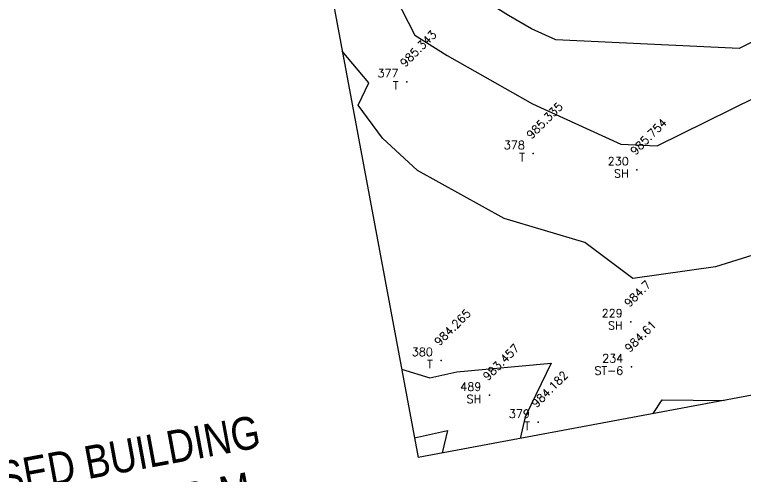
# Model space of a CAD drawing. Header units: metres. Extents: x 319894 to 3389272, y 120 to 6136017.
# Drawn here: x 320783.67 to 320805.95, y 3067846.36 to 3067860.45 of the extents above; entities that cross this region are included whole.
import ezdxf
from ezdxf.enums import TextEntityAlignment as Align

# ---------------------------------------------------------------- set-up
doc = ezdxf.new("R2010")
doc.units = ezdxf.units.M
doc.header["$MEASUREMENT"] = 0
for name, color, linetype in [('Contour', 254, 'Continuous'), ('Index_Contour', 8, 'Continuous'), ('Points', 7, 'Continuous'), ('Points-ELV', 6, 'Continuous'), ('Points-NUM', 4, 'Continuous'), ('Points-TXT', 3, 'Continuous'), ('SH', 7, 'Continuous'), ('ST-6', 7, 'Continuous'), ('T', 7, 'Continuous'), ('TEXT', 255, 'Continuous')]:
    doc.layers.add(name, color=color, linetype=linetype)
doc.layers.add('wall', color=4, linetype='Continuous', lineweight=30)
doc.styles.add('romans', font='romans.shx')
doc.styles.get("Standard").update_dxf_attribs({"font": 'arial.ttf'})

# ---------------------------------------------------------------- blocks, each defined once
blk = doc.blocks.new('POINTS')
at = {"layer": 'Points'}
blk.add_line((0, 0), (0, 0), dxfattribs=at)
blk.add_point((0, 0), dxfattribs=at)
at = {"layer": 'Points-ELV', "style": 'romans'}
blk.add_attdef('ELEV', text='', height=1, rotation=45, dxfattribs=at).set_placement((0, 0), align=Align.BOTTOM_LEFT)
at = {"layer": 'Points-NUM', "style": 'romans'}
blk.add_attdef('PTNUM', text='', height=1, dxfattribs=at).set_placement((0, 0), align=Align.BOTTOM_RIGHT)
at = {"layer": 'Points-TXT', "style": 'romans'}
blk.add_attdef('DESC', text='', height=1, dxfattribs=at).set_placement((0, 0), align=Align.BOTTOM_RIGHT)

msp = doc.modelspace()

# ---------------------------------------------------------------- linework, layer by layer
at = {"layer": 'Contour'}
for points in [[(320794.264, 3067862.967), (320795.877, 3067859.819), (320796.856, 3067859.202), (320799.462, 3067857.731), (320802.157, 3067856.499), (320803.261, 3067856.446), (320807.027, 3067858.304)], [(320807.614, 3067860.329), (320805.76, 3067859.414), (320800.169, 3067859.685), (320799.435, 3067860.02), (320798.726, 3067860.42), (320796.257, 3067861.975)], [(320795.471, 3067849.638), (320796.333, 3067849.365), (320797.158, 3067849.55), (320800.035, 3067849.816), (320799.262, 3067848.219), (320799.206, 3067848.047), (320799.086, 3067847.52)], [(320803.144, 3067848.277), (320803.409, 3067848.701), (320805.303, 3067848.679)], [(320795.863, 3067847.537), (320796.869, 3067847.762), (320796.712, 3067847.077)]]:
    msp.add_lwpolyline(points, dxfattribs=at)
at = {"layer": 'Index_Contour'}
msp.add_lwpolyline([(320808.488, 3067853.837), (320805.036, 3067852.753), (320802.515, 3067852.399), (320801.053, 3067853.502), (320798.601, 3067854.233), (320795.96, 3067855.696), (320794.892, 3067856.679), (320794.142, 3067857.69), (320794.471, 3067858.369), (320793.663, 3067859.333)], dxfattribs=at)
at = {"layer": 'wall'}
for points in [[(320782.078, 3067865.71), (320782.078, 3067865.71), (320792.125, 3067867.581), (320795.974, 3067846.939)], [(320782.078, 3067865.71), (320771.972, 3067863.826), (320777.563, 3067833.842), (320816.885, 3067841.175), (320815.144, 3067850.514), (320795.974, 3067846.939)]]:
    msp.add_lwpolyline(points, dxfattribs=at)

# ---------------------------------------------------------------- block references
at = {"layer": 'SH', "linetype": 'Continuous'}
ref = msp.add_blockref('POINTS', (320802.646, 3067855.716, 985.754), dxfattribs=at)
ref.add_attrib('PTNUM', '230', dxfattribs={"layer": 'Points-NUM', "height": 0.25, "style": 'romans'}).set_placement((320802.396, 3067855.778, 985.754), align=Align.BOTTOM_RIGHT)
ref.add_attrib('DESC', 'SH', dxfattribs={"layer": 'Points-TXT', "height": 0.25, "style": 'romans'}).set_placement((320802.396, 3067855.403, 985.754), align=Align.BOTTOM_RIGHT)
ref.add_attrib('ELEV', '985.754', dxfattribs={"layer": 'Points-ELV', "height": 0.25, "rotation": 45, "style": 'romans'}).set_placement((320802.646, 3067856.091, 985.754), align=Align.BOTTOM_LEFT)
ref = msp.add_blockref('POINTS', (320802.462, 3067851.079, 984.7), dxfattribs=at)
ref.add_attrib('PTNUM', '229', dxfattribs={"layer": 'Points-NUM', "height": 0.25, "style": 'romans'}).set_placement((320802.212, 3067851.141, 984.7), align=Align.BOTTOM_RIGHT)
ref.add_attrib('DESC', 'SH', dxfattribs={"layer": 'Points-TXT', "height": 0.25, "style": 'romans'}).set_placement((320802.212, 3067850.766, 984.7), align=Align.BOTTOM_RIGHT)
ref.add_attrib('ELEV', '984.7', dxfattribs={"layer": 'Points-ELV', "height": 0.25, "rotation": 45, "style": 'romans'}).set_placement((320802.462, 3067851.454, 984.7), align=Align.BOTTOM_LEFT)
ref = msp.add_blockref('POINTS', (320798.152, 3067848.837, 983.457), dxfattribs=at)
ref.add_attrib('PTNUM', '489', dxfattribs={"layer": 'Points-NUM', "height": 0.25, "style": 'romans'}).set_placement((320797.902, 3067848.899, 983.457), align=Align.BOTTOM_RIGHT)
ref.add_attrib('DESC', 'SH', dxfattribs={"layer": 'Points-TXT', "height": 0.25, "style": 'romans'}).set_placement((320797.902, 3067848.524, 983.457), align=Align.BOTTOM_RIGHT)
ref.add_attrib('ELEV', '983.457', dxfattribs={"layer": 'Points-ELV', "height": 0.25, "rotation": 45, "style": 'romans'}).set_placement((320798.152, 3067849.212, 983.457), align=Align.BOTTOM_LEFT)
at = {"layer": 'ST-6', "linetype": 'Continuous'}
ref = msp.add_blockref('POINTS', (320802.477, 3067849.703, 984.61), dxfattribs=at)
ref.add_attrib('PTNUM', '234', dxfattribs={"layer": 'Points-NUM', "height": 0.25, "style": 'romans'}).set_placement((320802.227, 3067849.765, 984.61), align=Align.BOTTOM_RIGHT)
ref.add_attrib('DESC', 'ST-6', dxfattribs={"layer": 'Points-TXT', "height": 0.25, "style": 'romans'}).set_placement((320802.227, 3067849.39, 984.61), align=Align.BOTTOM_RIGHT)
ref.add_attrib('ELEV', '984.61', dxfattribs={"layer": 'Points-ELV', "height": 0.25, "rotation": 45, "style": 'romans'}).set_placement((320802.477, 3067850.078, 984.61), align=Align.BOTTOM_LEFT)
at = {"layer": 'T', "linetype": 'Continuous'}
ref = msp.add_blockref('POINTS', (320795.627, 3067858.402, 985.343), dxfattribs=at)
ref.add_attrib('PTNUM', '377', dxfattribs={"layer": 'Points-NUM', "height": 0.25, "style": 'romans'}).set_placement((320795.377, 3067858.464, 985.343), align=Align.BOTTOM_RIGHT)
ref.add_attrib('DESC', 'T', dxfattribs={"layer": 'Points-TXT', "height": 0.25, "style": 'romans'}).set_placement((320795.377, 3067858.089, 985.343), align=Align.BOTTOM_RIGHT)
ref.add_attrib('ELEV', '985.343', dxfattribs={"layer": 'Points-ELV', "height": 0.25, "rotation": 45, "style": 'romans'}).set_placement((320795.627, 3067858.777, 985.343), align=Align.BOTTOM_LEFT)
ref = msp.add_blockref('POINTS', (320799.48, 3067856.209, 985.335), dxfattribs=at)
ref.add_attrib('PTNUM', '378', dxfattribs={"layer": 'Points-NUM', "height": 0.25, "style": 'romans'}).set_placement((320799.23, 3067856.271, 985.335), align=Align.BOTTOM_RIGHT)
ref.add_attrib('DESC', 'T', dxfattribs={"layer": 'Points-TXT', "height": 0.25, "style": 'romans'}).set_placement((320799.23, 3067855.896, 985.335), align=Align.BOTTOM_RIGHT)
ref.add_attrib('ELEV', '985.335', dxfattribs={"layer": 'Points-ELV', "height": 0.25, "rotation": 45, "style": 'romans'}).set_placement((320799.48, 3067856.584, 985.335), align=Align.BOTTOM_LEFT)
ref = msp.add_blockref('POINTS', (320796.672, 3067849.898, 984.265), dxfattribs=at)
ref.add_attrib('PTNUM', '380', dxfattribs={"layer": 'Points-NUM', "height": 0.25, "style": 'romans'}).set_placement((320796.422, 3067849.96, 984.265), align=Align.BOTTOM_RIGHT)
ref.add_attrib('DESC', 'T', dxfattribs={"layer": 'Points-TXT', "height": 0.25, "style": 'romans'}).set_placement((320796.422, 3067849.585, 984.265), align=Align.BOTTOM_RIGHT)
ref.add_attrib('ELEV', '984.265', dxfattribs={"layer": 'Points-ELV', "height": 0.25, "rotation": 45, "style": 'romans'}).set_placement((320796.672, 3067850.273, 984.265), align=Align.BOTTOM_LEFT)
ref = msp.add_blockref('POINTS', (320799.634, 3067848.012, 984.182), dxfattribs=at)
ref.add_attrib('PTNUM', '379', dxfattribs={"layer": 'Points-NUM', "height": 0.25, "style": 'romans'}).set_placement((320799.384, 3067848.074, 984.182), align=Align.BOTTOM_RIGHT)
ref.add_attrib('DESC', 'T', dxfattribs={"layer": 'Points-TXT', "height": 0.25, "style": 'romans'}).set_placement((320799.384, 3067847.699, 984.182), align=Align.BOTTOM_RIGHT)
ref.add_attrib('ELEV', '984.182', dxfattribs={"layer": 'Points-ELV', "height": 0.25, "rotation": 45, "style": 'romans'}).set_placement((320799.634, 3067848.387, 984.182), align=Align.BOTTOM_LEFT)

# ---------------------------------------------------------------- texts
at = {"layer": 'TEXT', "linetype": 'Continuous', "insert": (320774.965, 3067845.272), "char_height": 1, "width": 20.33133, "attachment_point": 1, "rotation": 10.472}
msp.add_mtext('\\pi4.13395;{\\fArial Narrow|b0|i0|c0|p34;PROPOSED BUILDING\\P\\pi4.63667;AREA: 829.051 SQ.M}', dxfattribs=at)

doc.saveas('drawing.dxf')
